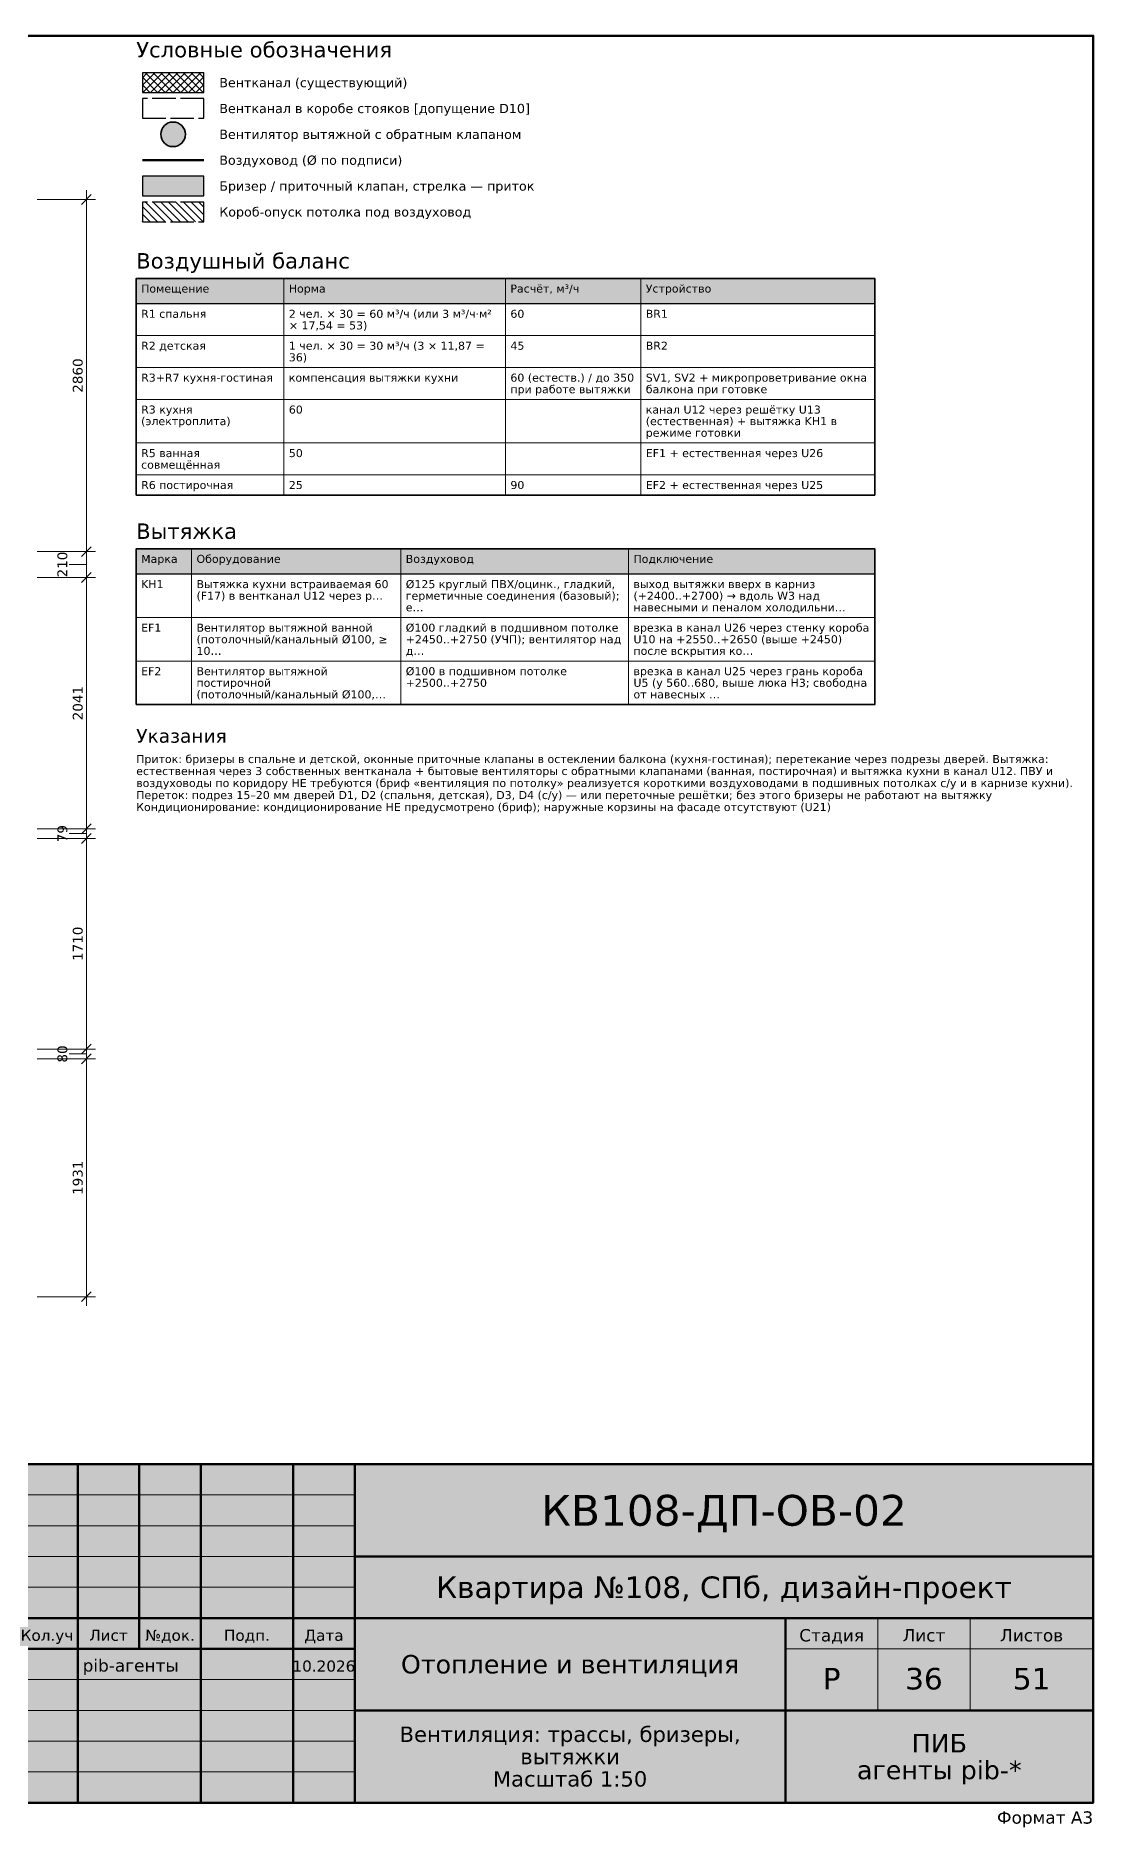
# Model space of a CAD drawing. Header units: millimetres. Extents: x 974 to 20750, y 51 to 14600.
# Drawn here: x 12159 to 20750, y 51 to 14600 of the extents above; entities that cross this region are included whole.
import ezdxf
from ezdxf.enums import TextEntityAlignment as Align

# ---------------------------------------------------------------- set-up
doc = ezdxf.new("R2010")
doc.units = ezdxf.units.MM
doc.linetypes.add('DASHED', pattern=[1.524, 1.27, -0.254])
for name, color, linetype in [('DIM', 7, 'CONTINUOUS'), ('FRAME', 7, 'CONTINUOUS'), ('TEXT', 7, 'CONTINUOUS')]:
    doc.layers.add(name, color=color, linetype=linetype)
doc.styles.add('GOST', font='DejaVuSans.ttf')

msp = doc.modelspace()

# ---------------------------------------------------------------- hatches: boundary and pattern name
at = {"layer": 'FRAME', "true_color": 0xffffff}
h = msp.add_hatch(color=7, dxfattribs=at)
h.dxf.hatch_style = 1
h.paths.add_polyline_path([(11500, 250), (20750, 250), (20750, 3000), (11500, 3000)])
at = {"layer": 'TEXT', "true_color": 0xe67e22}
h = msp.add_hatch(dxfattribs=at)
h.set_pattern_fill('ANSI37', scale=13.75)
h.paths.add_polyline_path([(13025, 14140), (13525, 14140), (13525, 14300), (13025, 14300)])
at = {"layer": 'TEXT', "true_color": 0xffffff}
h = msp.add_hatch(color=7, dxfattribs=at)
h.dxf.hatch_style = 1
edge = h.paths.add_edge_path()
edge.add_arc((13275, 13800), 100, 0, 360)
at = {"layer": 'TEXT', "true_color": 0xd6eaf8}
h = msp.add_hatch(color=7, dxfattribs=at)
h.dxf.hatch_style = 1
h.paths.add_polyline_path([(13025, 13300), (13525, 13300), (13525, 13460), (13025, 13460)])
at = {"layer": 'TEXT', "true_color": 0xd9b48f}
h = msp.add_hatch(dxfattribs=at)
h.set_pattern_fill('ANSI31', scale=13.75, angle=90)
h.paths.add_polyline_path([(13025, 13090), (13525, 13090), (13525, 13250), (13025, 13250)])
at = {"layer": 'TEXT', "true_color": 0xe6e6e6}
h = msp.add_hatch(color=7, dxfattribs=at)
h.dxf.hatch_style = 1
h.paths.add_polyline_path([(12975, 12425), (18975, 12425), (18975, 12630), (12975, 12630)])
h = msp.add_hatch(color=7, dxfattribs=at)
h.dxf.hatch_style = 1
h.paths.add_polyline_path([(12975, 10229.5), (18975, 10229.5), (18975, 10434.5), (12975, 10434.5)])

# ---------------------------------------------------------------- linework, layer by layer
at = {"layer": 'DIM', "color": 7, "lineweight": 15}
for points in [[(12170, 13271), (12645, 13271)], [(12570, 4285), (12570, 13346)], [(12170, 10411), (12645, 10411)], [(12170, 10201), (12645, 10201)], [(12170, 8160), (12645, 8160)], [(12170, 8081), (12645, 8081)], [(12170, 6371), (12645, 6371)], [(12170, 6291), (12645, 6291)], [(12170, 4360), (12645, 4360)]]:
    msp.add_lwpolyline(points, dxfattribs=at)
at = {"layer": 'DIM', "color": 7, "lineweight": 35}
for points in [[(12530, 13231), (12610, 13311)], [(12530, 10371), (12610, 10451)], [(12530, 10161), (12610, 10241)], [(12530, 8120), (12610, 8200)], [(12530, 8041), (12610, 8121)], [(12530, 6331), (12610, 6411)], [(12530, 6251), (12610, 6331)], [(12530, 4320), (12610, 4400)]]:
    msp.add_lwpolyline(points, dxfattribs=at)
at = {"layer": 'DIM', "color": 7, "lineweight": 13}
for points in [[(12570, 10306), (12430, 10306)], [(12570, 8120.5), (12430, 8120.5)], [(12570, 6331), (12430, 6331)]]:
    msp.add_lwpolyline(points, dxfattribs=at)
at = {"layer": 'FRAME', "color": 7, "lineweight": 50}
for points in [[(1000, 250), (20750, 250), (20750, 14600), (1000, 14600)], [(11500, 250), (20750, 250), (20750, 3000), (11500, 3000)]]:
    msp.add_lwpolyline(points, close=True, dxfattribs=at)
for points in [[(12500, 250), (12500, 3000)], [(13000, 1500), (13000, 3000)], [(13500, 250), (13500, 3000)], [(14250, 250), (14250, 3000)], [(14750, 250), (14750, 3000)], [(14750, 2250), (20750, 2250)], [(11500, 1750), (14750, 1750)], [(14750, 1750), (20750, 1750)], [(18250, 250), (18250, 1750)], [(11500, 1500), (14750, 1500)], [(14750, 1000), (20750, 1000)]]:
    msp.add_lwpolyline(points, dxfattribs=at)
at = {"layer": 'FRAME', "color": 7, "lineweight": 20}
for points in [[(11500, 2750), (14750, 2750)], [(11500, 2500), (14750, 2500)], [(11500, 2250), (14750, 2250)], [(11500, 2000), (14750, 2000)], [(19000, 1000), (19000, 1750)], [(19750, 1000), (19750, 1750)], [(18250, 1500), (20750, 1500)], [(11500, 1250), (14750, 1250)], [(11500, 1000), (14750, 1000)], [(11500, 750), (14750, 750)], [(11500, 500), (14750, 500)]]:
    msp.add_lwpolyline(points, dxfattribs=at)
at = {"layer": 'TEXT', "lineweight": 30, "true_color": 0xe67e22}
msp.add_lwpolyline([(13025, 14140), (13525, 14140), (13525, 14300), (13025, 14300)], close=True, dxfattribs=at)
at = {"layer": 'TEXT', "linetype": 'DASHED', "lineweight": 30, "ltscale": 150, "true_color": 0xe67e22}
msp.add_lwpolyline([(13025, 13930), (13525, 13930), (13525, 14090), (13025, 14090)], close=True, dxfattribs=at)
at = {"layer": 'TEXT', "lineweight": 60, "true_color": 0xe67e22}
msp.add_lwpolyline([(13025, 13590), (13525, 13590)], dxfattribs=at)
at = {"layer": 'TEXT', "lineweight": 30, "true_color": 0x2471a3}
msp.add_lwpolyline([(13025, 13300), (13525, 13300), (13525, 13460), (13025, 13460)], close=True, dxfattribs=at)
at = {"layer": 'TEXT', "linetype": 'DASHED', "lineweight": 30, "ltscale": 150, "true_color": 0x8a5a2b}
msp.add_lwpolyline([(13025, 13090), (13525, 13090), (13525, 13250), (13025, 13250)], close=True, dxfattribs=at)
at = {"layer": 'TEXT', "color": 7, "lineweight": 25}
for points in [[(12975, 12425), (18975, 12425), (18975, 12630), (12975, 12630)], [(12975, 10229.5), (18975, 10229.5), (18975, 10434.5), (12975, 10434.5)]]:
    msp.add_lwpolyline(points, close=True, dxfattribs=at)
at = {"layer": 'TEXT', "color": 7, "lineweight": 15}
for points in [[(12975, 12630), (12975, 12425)], [(14175, 12630), (14175, 12425)], [(15975, 12630), (15975, 12425)], [(17075, 12630), (17075, 12425)], [(18975, 12630), (18975, 12425)], [(12975, 12425), (12975, 12165.75)], [(14175, 12425), (14175, 12165.75)], [(15975, 12425), (15975, 12165.75)], [(17075, 12425), (17075, 12165.75)], [(18975, 12425), (18975, 12165.75)], [(12975, 12165.75), (12975, 11906.5)], [(14175, 12165.75), (14175, 11906.5)], [(15975, 12165.75), (15975, 11906.5)], [(17075, 12165.75), (17075, 11906.5)], [(18975, 12165.75), (18975, 11906.5)], [(12975, 11906.5), (12975, 11647.25)], [(14175, 11906.5), (14175, 11647.25)], [(15975, 11906.5), (15975, 11647.25)], [(17075, 11906.5), (17075, 11647.25)], [(18975, 11906.5), (18975, 11647.25)], [(12975, 11647.25), (12975, 11293.75)], [(14175, 11647.25), (14175, 11293.75)], [(15975, 11647.25), (15975, 11293.75)], [(17075, 11647.25), (17075, 11293.75)], [(18975, 11647.25), (18975, 11293.75)], [(12975, 11293.75), (12975, 11034.5)], [(14175, 11293.75), (14175, 11034.5)], [(15975, 11293.75), (15975, 11034.5)], [(17075, 11293.75), (17075, 11034.5)], [(18975, 11293.75), (18975, 11034.5)], [(12975, 11034.5), (12975, 10869.5)], [(14175, 11034.5), (14175, 10869.5)], [(15975, 11034.5), (15975, 10869.5)], [(17075, 11034.5), (17075, 10869.5)], [(18975, 11034.5), (18975, 10869.5)], [(12975, 10434.5), (12975, 10229.5)], [(13425, 10434.5), (13425, 10229.5)], [(15125, 10434.5), (15125, 10229.5)], [(16975, 10434.5), (16975, 10229.5)], [(18975, 10434.5), (18975, 10229.5)], [(12975, 10229.5), (12975, 9876)], [(13425, 10229.5), (13425, 9876)], [(15125, 10229.5), (15125, 9876)], [(16975, 10229.5), (16975, 9876)], [(18975, 10229.5), (18975, 9876)], [(12975, 9876), (12975, 9522.5)], [(13425, 9876), (13425, 9522.5)], [(15125, 9876), (15125, 9522.5)], [(16975, 9876), (16975, 9522.5)], [(18975, 9876), (18975, 9522.5)], [(12975, 9522.5), (12975, 9169)], [(13425, 9522.5), (13425, 9169)], [(15125, 9522.5), (15125, 9169)], [(16975, 9522.5), (16975, 9169)], [(18975, 9522.5), (18975, 9169)]]:
    msp.add_lwpolyline(points, dxfattribs=at)
at = {"layer": 'TEXT', "color": 7, "lineweight": 35}
for points in [[(12975, 10869.5), (18975, 10869.5), (18975, 12630), (12975, 12630)], [(12975, 9169), (18975, 9169), (18975, 10434.5), (12975, 10434.5)]]:
    msp.add_lwpolyline(points, close=True, dxfattribs=at)
at = {"layer": 'TEXT', "color": 7, "lineweight": 15}
for points in [[(12975, 12165.75), (18975, 12165.75), (18975, 12425), (12975, 12425)], [(12975, 11906.5), (18975, 11906.5), (18975, 12165.75), (12975, 12165.75)], [(12975, 11647.25), (18975, 11647.25), (18975, 11906.5), (12975, 11906.5)], [(12975, 11293.75), (18975, 11293.75), (18975, 11647.25), (12975, 11647.25)], [(12975, 11034.5), (18975, 11034.5), (18975, 11293.75), (12975, 11293.75)], [(12975, 10869.5), (18975, 10869.5), (18975, 11034.5), (12975, 11034.5)], [(12975, 9876), (18975, 9876), (18975, 10229.5), (12975, 10229.5)], [(12975, 9522.5), (18975, 9522.5), (18975, 9876), (12975, 9876)], [(12975, 9169), (18975, 9169), (18975, 9522.5), (12975, 9522.5)]]:
    msp.add_lwpolyline(points, close=True, dxfattribs=at)
at = {"layer": 'TEXT', "lineweight": 35, "true_color": 0xe67e22}
msp.add_circle((13275, 13800), 100, dxfattribs=at)

# ---------------------------------------------------------------- texts
at = {"layer": 'DIM', "color": 7, "style": 'GOST'}
for s, p in [('2860', (12540, 11841)), ('210', (12415, 10306)), ('2041', (12540, 9180.5)), ('79', (12415, 8120.5)), ('1710', (12540, 7226)), ('80', (12415, 6331)), ('1931', (12540, 5325.5))]:
    msp.add_text(s, height=80, rotation=90, dxfattribs=at).set_placement(p, align=Align.CENTER)
at = {"layer": 'FRAME', "color": 7, "style": 'GOST'}
for s, height, p in [('КВ108-ДП-ОВ-02', 250, (17750, 2500)), ('Квартира №108, СПб, дизайн-проект', 175, (17750, 1912.5)), ('Кол.уч', 90, (12250, 1565)), ('Лист', 90, (12750, 1565)), ('№док.', 90, (13250, 1565)), ('Подп.', 90, (13875, 1565)), ('Дата', 90, (14500, 1565)), ('Стадия', 100, (18625, 1560)), ('Лист', 100, (19375, 1560)), ('Листов', 100, (20250, 1560)), ('10.2026', 90, (14500, 1315)), ('Отопление и вентиляция', 150, (16500, 1300)), ('Р', 175, (18625, 1170)), ('36', 175, (19375, 1170)), ('51', 175, (20250, 1170)), ('Вентиляция: трассы, бризеры,', 125, (16500, 743.75)), ('ПИБ', 150, (19500, 658.75)), ('вытяжки', 125, (16500, 562.5)), ('агенты pib-*', 150, (19500, 441.25)), ('Масштаб 1:50', 125, (16500, 381.25))]:
    msp.add_text(s, height=height, dxfattribs=at).set_placement(p, align=Align.CENTER)
msp.add_text('pib-агенты', height=100, dxfattribs=at).set_placement((12540, 1315))
msp.add_text('Формат A3', height=100, dxfattribs=at).set_placement((20750, 80), align=Align.RIGHT)
at = {"layer": 'TEXT', "color": 7, "style": 'GOST'}
for s, height, p in [('Условные обозначения', 125, (12975, 14425)), ('Вентканал (существующий)', 75, (13650, 14182.5)), ('Вентканал в коробе стояков [допущение D10]', 75, (13650, 13972.5)), ('Вентилятор вытяжной с обратным клапаном', 75, (13650, 13762.5)), ('Воздуховод (Ø по подписи)', 75, (13650, 13552.5)), ('Бризер / приточный клапан, стрелка — приток', 75, (13650, 13342.5)), ('Короб-опуск потолка под воздуховод', 75, (13650, 13132.5)), ('Воздушный баланс', 125, (12975, 12710)), ('Помещение', 65, (13015, 12515)), ('Норма', 65, (14215, 12515)), ('Расчёт, м³/ч', 65, (16015, 12515)), ('Устройство', 65, (17115, 12515)), ('R1 спальня', 65, (13015, 12310)), ('2 чел. × 30 = 60 м³/ч (или 3 м³/ч·м²', 65, (14215, 12310)), ('60', 65, (16015, 12310)), ('BR1', 65, (17115, 12310)), ('× 17,54 = 53)', 65, (14215, 12215.75)), ('R2 детская', 65, (13015, 12050.75)), ('1 чел. × 30 = 30 м³/ч (3 × 11,87 =', 65, (14215, 12050.75)), ('45', 65, (16015, 12050.75)), ('BR2', 65, (17115, 12050.75)), ('36)', 65, (14215, 11956.5)), ('R3+R7 кухня-гостиная', 65, (13015, 11791.5)), ('компенсация вытяжки кухни', 65, (14215, 11791.5)), ('60 (естеств.) / до 350', 65, (16015, 11791.5)), ('SV1, SV2 + микропроветривание окна', 65, (17115, 11791.5)), ('при работе вытяжки', 65, (16015, 11697.25)), ('балкона при готовке', 65, (17115, 11697.25)), ('(электроплита)', 65, (13015, 11438)), ('R3 кухня', 65, (13015, 11532.25)), ('60', 65, (14215, 11532.25)), ('(естественная) + вытяжка KH1 в', 65, (17115, 11438)), ('канал U12 через решётку U13', 65, (17115, 11532.25)), ('режиме готовки', 65, (17115, 11343.75)), ('R5 ванная', 65, (13015, 11178.75)), ('50', 65, (14215, 11178.75)), ('EF1 + естественная через U26', 65, (17115, 11178.75)), ('совмещённая', 65, (13015, 11084.5)), ('R6 постирочная', 65, (13015, 10919.5)), ('25', 65, (14215, 10919.5)), ('90', 65, (16015, 10919.5)), ('EF2 + естественная через U25', 65, (17115, 10919.5)), ('Вытяжка', 125, (12975, 10514.5)), ('Марка', 65, (13015, 10319.5)), ('Оборудование', 65, (13465, 10319.5)), ('Воздуховод', 65, (15165, 10319.5)), ('Подключение', 65, (17015, 10319.5)), ('KH1', 65, (13015, 10114.5)), ('(F17) в вентканал U12 через р…', 65, (13465, 10020.25)), ('Вытяжка кухни встраиваемая 60', 65, (13465, 10114.5)), ('Ø125 круглый ПВХ/оцинк., гладкий,', 65, (15165, 10114.5)), ('герметичные соединения (базовый);', 65, (15165, 10020.25)), ('(+2400..+2700) → вдоль W3 над', 65, (17015, 10020.25)), ('выход вытяжки вверх в карниз', 65, (17015, 10114.5)), ('е…', 65, (15165, 9926)), ('навесными и пеналом холодильни…', 65, (17015, 9926)), ('EF1', 65, (13015, 9761)), ('Вентилятор вытяжной ванной', 65, (13465, 9761)), ('Ø100 гладкий в подшивном потолке', 65, (15165, 9761)), ('врезка в канал U26 через стенку короба', 65, (17015, 9761)), ('(потолочный/канальный Ø100, ≥', 65, (13465, 9666.75)), ('10…', 65, (13465, 9572.5)), ('д…', 65, (15165, 9572.5)), ('+2450..+2750 (УЧП); вентилятор над', 65, (15165, 9666.75)), ('U10 на +2550..+2650 (выше +2450)', 65, (17015, 9666.75)), ('после вскрытия ко…', 65, (17015, 9572.5)), ('EF2', 65, (13015, 9407.5)), ('Вентилятор вытяжной', 65, (13465, 9407.5)), ('Ø100 в подшивном потолке', 65, (15165, 9407.5)), ('врезка в канал U25 через грань короба', 65, (17015, 9407.5)), ('постирочной', 65, (13465, 9313.25)), ('+2500..+2750', 65, (15165, 9313.25)), ('U5 (y 560..680, выше люка H3; свободна', 65, (17015, 9313.25)), ('(потолочный/канальный Ø100,…', 65, (13465, 9219)), ('от навесных …', 65, (17015, 9219)), ('Указания', 110, (12975, 8859)), ('Приток: бризеры в спальне и детской, оконные приточные клапаны в остеклении балкона (кухня-гостиная); перетекание через подрезы дверей. Вытяжка:', 65, (12975, 8694)), ('естественная через 3 собственных вентканала + бытовые вентиляторы с обратными клапанами (ванная, постирочная) и вытяжка кухни в канал U12. ПВУ и', 65, (12975, 8596.5)), ('воздуховоды по коридору НЕ требуются (бриф «вентиляция по потолку» реализуется короткими воздуховодами в подшивных потолках с/у и в карнизе кухни).', 65, (12975, 8499)), ('Переток: подрез 15–20 мм дверей D1, D2 (спальня, детская), D3, D4 (с/у) — или переточные решётки; без этого бризеры не работают на вытяжку', 65, (12975, 8401.5)), ('Кондиционирование: кондиционирование НЕ предусмотрено (бриф); наружные корзины на фасаде отсутствуют (U21)', 65, (12975, 8304))]:
    msp.add_text(s, height=height, dxfattribs=at).set_placement(p)

doc.saveas('drawing.dxf')
